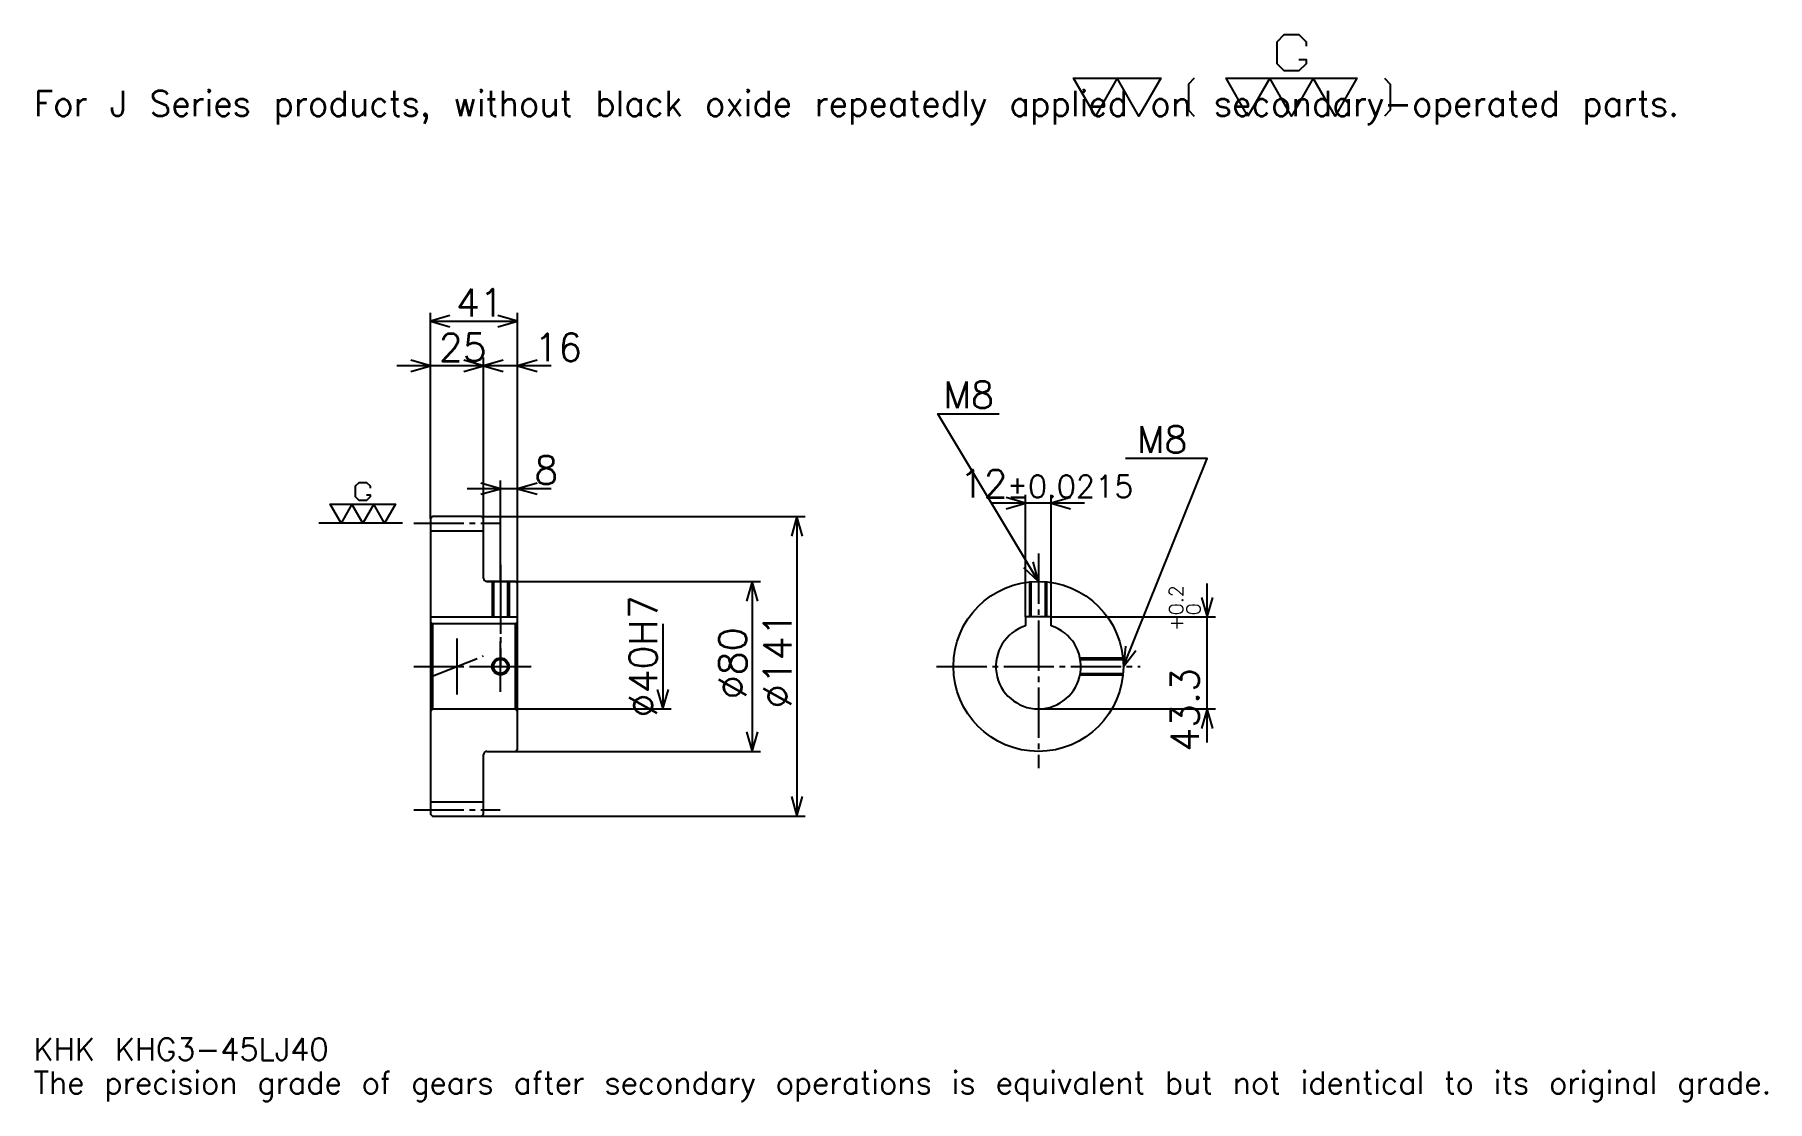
# Model space of a CAD drawing. Extents: x 27 to 842, y 10 to 512.
import ezdxf

# ---------------------------------------------------------------- set-up
doc = ezdxf.new("R2010")
doc.units = 0
doc.linetypes.add('DASHDOT', pattern=[31.565218, 23.673913, -2.630435, 2.630435, -2.630435])
doc.layers.get('0').update_dxf_attribs({"linetype": 'CONTINUOUS'})
doc.layers.add('DASHDOT', color=6, linetype='DASHDOT')
doc.styles.add('KANJI', font='TXT', dxfattribs={"bigfont": 'BIGFONT'})

msp = doc.modelspace()

# ---------------------------------------------------------------- linework, layer by layer
at = {"color": 5}
for p, q in [((213.065216, 284.880432), (213.065216, 380.891296)), ((213.065216, 376.945618), (254.065216, 376.945618)), ((254.065216, 284.880432), (254.065216, 380.891296)), ((238.065216, 284.880432), (238.065216, 359.847778)), ((253.847824, 355.902161), (197.282608, 355.902161)), ((269.847839, 355.902161), (222.282608, 355.902161)), ((246.065216, 284.880432), (246.065216, 301.978241)), ((269.847839, 298.032593), (230.282608, 298.032593)), ((493.239136, 237.68042), (493.239136, 295.152161)), ((505.239136, 237.68042), (505.239136, 295.152161)), ((521.021729, 291.206512), (477.456512, 291.206512)), ((213.065216, 283.880432), (213.065216, 284.880432)), ((237.065216, 284.880432), (254.065216, 284.880432)), ((238.065216, 283.880432), (238.065216, 284.880432)), ((246.065216, 254.380417), (246.065216, 284.880432)), ((246.065216, 254.380417), (246.065216, 284.880432)), ((254.065216, 284.880432), (389.532593, 284.880432)), ((254.065216, 253.380417), (254.065216, 284.880432)), ((385.586975, 284.880432), (385.586975, 143.880417)), ((239.565216, 254.380417), (254.065216, 254.380417)), ((254.065216, 254.380417), (368.489136, 254.380417)), ((364.543488, 254.380417), (364.543488, 174.380417)), ((578.695679, 178.597809), (578.695679, 253.463028)), ((505.239136, 237.68042), (582.641296, 237.68042)), ((322.456512, 234.380417), (322.456512, 194.380417)), ((254.065216, 194.380417), (326.402161, 194.380417)), ((499.239136, 194.380417), (582.641296, 194.380417)), ((239.565216, 174.380417), (254.065216, 174.380417)), ((254.065216, 174.380417), (368.489136, 174.380417)), ((237.065216, 143.880417), (254.065216, 143.880417)), ((254.065216, 143.880417), (389.532593, 143.880417))]:
    msp.add_line(p, q, dxfattribs=at)
at = {"color": 7}
for p, q in [((199.91304, 281.880432), (160.456512, 281.880432)), ((225.565216, 227.532593), (225.565216, 201.228241))]:
    msp.add_line(p, q, dxfattribs=at)
at = {"color": 4}
for p, q in [((213.065216, 278.130432), (238.065216, 278.130432)), ((213.065216, 237.68042), (254.065216, 237.68042)), ((214.065216, 234.380417), (214.065216, 194.380417)), ((253.065216, 234.380417), (254.065216, 235.380417)), ((253.065216, 194.380417), (254.065216, 193.380417)), ((213.065216, 150.630417), (238.065216, 150.630417))]:
    msp.add_line(p, q, dxfattribs=at)
at = {"color": 7}
for points in [[(621.834778, 500.150879), (625.254395, 500.150879), (625.254395, 498.099152), (621.834778, 494.679565), (614.995667, 494.679565), (611.576111, 498.099152), (611.576111, 508.357849), (614.995667, 511.777405), (621.834778, 511.777405), (625.254395, 508.357849), (625.254395, 506.306091)], [(526.086975, 473.478271), (515.828308, 491.26001), (556.863037, 491.26001), (546.60437, 473.478271), (536.345642, 491.26001), (526.086975, 473.478271)], [(572.593079, 491.26001), (569.857422, 488.524353), (569.857422, 476.213928), (572.593079, 473.478271)], [(597.897827, 473.478271), (587.63916, 491.26001), (649.191345, 491.26001), (638.932617, 473.478271), (628.67395, 491.26001), (618.415222, 473.478271), (608.156555, 491.26001), (597.897827, 473.478271)], [(662.185669, 491.26001), (664.921326, 488.524353), (664.921326, 476.213928), (662.185669, 473.478271)], [(182.946747, 295.216736), (184.656525, 295.216736), (184.656525, 294.190857), (182.946747, 292.481079), (179.527176, 292.481079), (177.817383, 294.190857), (177.817383, 299.32019), (179.527176, 301.029968), (182.946747, 301.029968), (184.656525, 299.32019), (184.656525, 298.294312)], [(170.978256, 281.880432), (165.848907, 290.771301), (196.625, 290.771301), (191.495651, 281.880432), (186.366302, 290.771301), (181.236954, 281.880432), (176.107605, 290.771301), (170.978256, 281.880432)]]:
    msp.add_lwpolyline(points, dxfattribs=at)
at = {"color": 5}
for points in [[(222.271744, 379.57605), (213.065216, 376.945618), (222.271744, 374.315186)], [(244.858688, 374.315186), (254.065216, 376.945618), (244.858688, 379.57605)], [(203.858688, 353.271729), (213.065216, 355.902161), (203.858688, 358.532593)], [(228.858688, 353.271729), (238.065216, 355.902161), (228.858688, 358.532593)], [(247.271729, 358.532593), (238.065216, 355.902161), (247.271729, 353.271729)], [(263.271729, 358.532593), (254.065216, 355.902161), (263.271729, 353.271729)], [(499.239136, 254.380417), (451.891296, 333.293457), (480.82608, 333.293457)], [(539.239136, 214.380417), (578.695679, 312.25), (540.291321, 312.25)], [(236.858688, 295.402161), (246.065216, 298.032593), (236.858688, 300.663025)], [(263.271729, 300.663025), (254.065216, 298.032593), (263.271729, 295.402161)], [(484.032623, 288.57608), (493.239136, 291.206512), (484.032623, 293.836945)], [(514.445679, 293.836945), (505.239136, 291.206512), (514.445679, 288.57608)], [(388.217407, 275.673889), (385.586975, 284.880432), (382.956543, 275.673889)], [(492.246826, 260.9216), (499.239136, 254.380417), (496.757996, 263.628296)], [(367.17392, 245.173889), (364.543488, 254.380417), (361.913055, 245.173889)], [(576.065186, 246.886932), (578.695679, 237.68042), (581.32605, 246.886932)], [(540.241943, 223.902695), (539.239136, 214.380417), (545.121216, 221.935593)], [(319.82608, 203.586945), (322.456512, 194.380417), (325.086945, 203.586945)], [(581.32605, 185.173889), (578.695679, 194.380417), (576.065186, 185.173889)], [(361.913055, 183.586945), (364.543488, 174.380417), (367.17392, 183.586945)], [(382.956543, 153.086945), (385.586975, 143.880417), (388.217407, 153.086945)]]:
    msp.add_lwpolyline(points, dxfattribs=at)
at = {"color": 4}
for points in [[(238.065216, 255.880417), (238.065216, 283.880432), (237.065216, 284.880432), (214.065216, 284.880432), (213.065216, 283.880432), (213.065216, 193.380417)], [(239.565216, 174.380417), (253.065216, 174.380417), (254.065216, 175.380417), (254.065216, 253.380417), (253.065216, 254.380417), (239.565216, 254.380417)], [(242.065216, 254.380417), (242.065216, 237.68042)], [(242.740219, 254.380417), (242.740219, 237.68042)], [(249.390213, 254.380417), (249.390213, 237.68042)], [(250.065216, 254.380417), (250.065216, 237.68042)], [(495.239136, 237.68042), (495.239136, 254.179916)], [(495.914124, 237.68042), (495.914124, 254.241974)], [(502.564148, 237.68042), (502.564148, 254.241974)], [(503.239136, 237.68042), (503.239136, 254.179916)], [(505.239136, 233.459198), (505.239136, 237.68042), (493.239136, 237.68042), (493.239136, 233.459198)], [(213.065216, 193.380417), (214.065216, 194.380417), (253.065216, 194.380417), (253.065216, 234.380417), (214.065216, 234.380417), (213.065216, 235.380417)], [(518.835083, 218.380417), (539.038635, 218.380417)], [(518.960815, 217.705414), (539.100708, 217.705414)], [(518.835083, 210.380417), (539.038635, 210.380417)], [(518.960815, 211.05542), (539.100708, 211.05542)], [(213.065216, 193.380417), (213.065216, 144.880417), (214.065216, 143.880417), (237.065216, 143.880417), (238.065216, 144.880417), (238.065216, 172.880417)]]:
    msp.add_lwpolyline(points, dxfattribs=at)
for centre, radius in [((499.239136, 214.380417), 40), ((246.065216, 214.380417), 3.325)]:
    msp.add_circle(centre, radius, dxfattribs=at)
at = {"color": 7}
msp.add_circle((246.065216, 214.380417), 4, dxfattribs=at)
at = {"color": 4}
for centre, radius, start, end in [((239.565216, 255.880417), 1.5, 180, 270), ((499.239136, 214.380417), 20, 107.457602748, 72.542397252), ((239.565216, 172.880417), 1.5, 90, 180)]:
    msp.add_arc(centre, radius, start, end, dxfattribs=at)
at = {"layer": 'DASHDOT', "color": 7}
for p, q in [((205.173904, 281.880432), (245.956512, 281.880432)), ((499.239136, 267.532593), (499.239136, 166.489105)), ((246.065216, 254.380417), (246.065216, 214.380417)), ((205.173904, 214.380417), (261.956512, 214.380417)), ((213.065216, 209.456543), (238.065216, 219.304291)), ((451.347839, 214.380417), (547.130432, 214.380417)), ((205.173904, 146.880417), (245.956512, 146.880417))]:
    msp.add_line(p, q, dxfattribs=at)
for points in [[(246.065216, 262.271729), (246.065216, 229.789108)], [(246.065216, 202.489105), (246.065216, 226.271729)], [(234.17392, 214.380417), (257.956512, 214.380417)]]:
    msp.add_lwpolyline(points, dxfattribs=at)

# ---------------------------------------------------------------- texts
at = {"color": 7, "style": 'KANJI'}
for s, height, p in [('For J Series products, without black oxide repeatedly applied on secondary-operated parts.', 11.836957, (26.304348, 473.478271)), ('41', 13.152174, (225.016296, 379.049988)), ('25', 13.152174, (217.016296, 358.0065)), ('16', 13.152174, (261.956512, 358.0065)), ('M8', 12.626087, (454.521729, 335.923889)), ('M8', 12.626087, (545.552185, 314.880432)), ('8', 13.152174, (261.956512, 300.136932)), ('12', 13.152174, (462.226318, 293.836945)), ('%%p0.0215', 10.521739, (484.451874, 293.836945)), ('KHK KHG3-45LJ40', 10.521739, (26.304348, 28.934782)), ('The precision grade of gears after secondary operations is equivalent but not identical to its original grade.', 10.521739, (26.304348, 13.152174))]:
    msp.add_text(s, height=height, dxfattribs=at).set_placement(p)
for s, height, p in [('%%c40H7', 13.152174, (319.82608, 190.377701)), ('0.2', 6.576087, (567.384766, 238.491882)), ('+', 6.576087, (567.384766, 231.126678)), ('0', 6.576087, (575.539124, 238.491882)), ('%%c80', 13.152174, (361.913055, 198.926605)), ('%%c141', 13.152174, (382.956543, 194.652161)), ('43.3', 13.152174, (574.75, 174.198853))]:
    msp.add_text(s, height=height, rotation=90, dxfattribs=at).set_placement(p)

doc.saveas('drawing.dxf')
